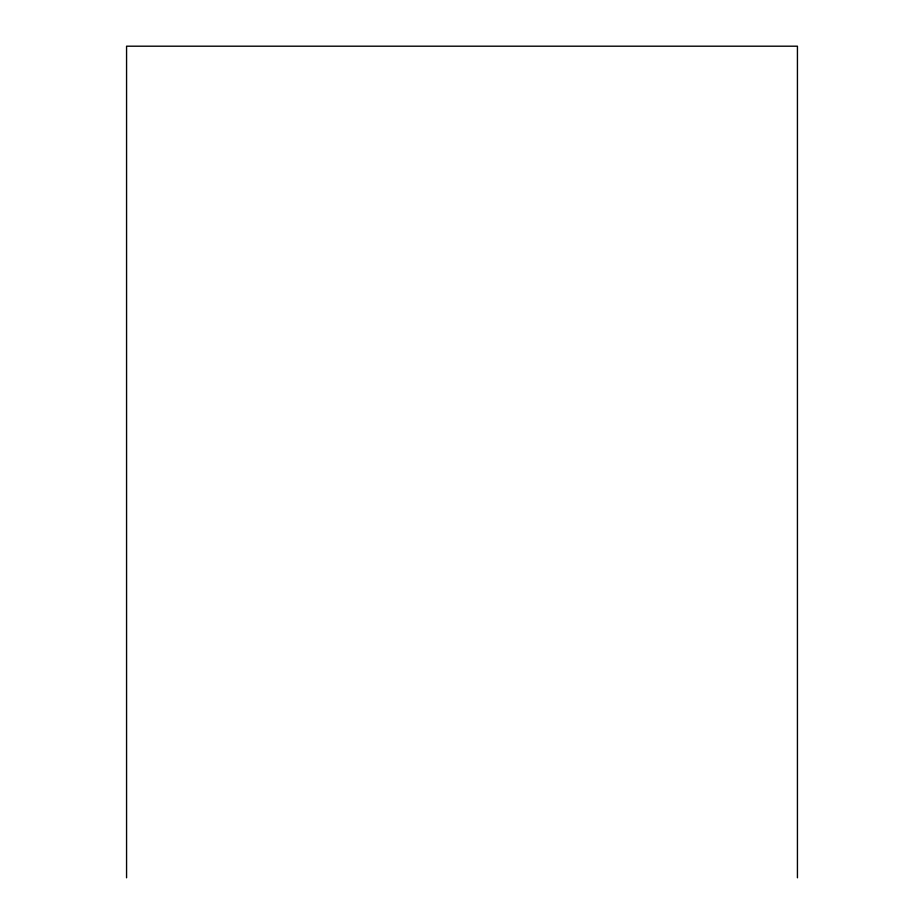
<?xml version="1.0" encoding="UTF-8"?>
<svg xmlns="http://www.w3.org/2000/svg" width="924" height="924" viewBox="0 0 924 924"><rect width="100%" height="100%" fill="white"/><g stroke="black" fill="none" stroke-linecap="round" stroke-linejoin="round"><path stroke-width="1.39" d="M797.435 877.8L797.435 46.2L126.565 46.2L126.565 877.8"/></g></svg>
